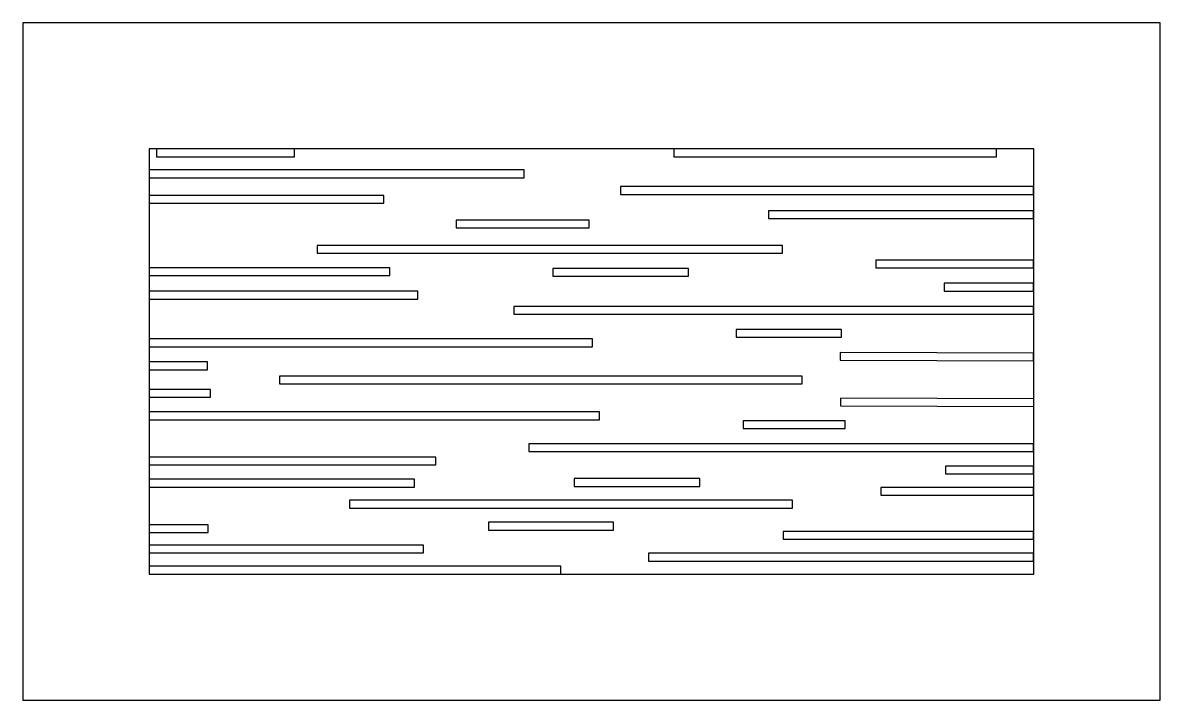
# Model space of a CAD drawing. Header units: millimetres. Extents: x -202 to 698, y -17 to 520.
import ezdxf

# ---------------------------------------------------------------- set-up
doc = ezdxf.new("R2010")
doc.units = ezdxf.units.MM
doc.layers.add('Layer 01', color=1, linetype='Continuous', true_color=0xff0000)

msp = doc.modelspace()

# ---------------------------------------------------------------- linework, layer by layer
at = {"layer": 'Layer 01'}
for points in [[(-202.12, -16.6), (698.41, -16.6), (698.41, 520.19), (-202.12, 520.19)], [(-102.12, 83.4), (598.41, 83.4), (598.41, 420.19), (-102.12, 420.19)], [(-96.17, 414), (13.14, 414), (13.14, 420.19), (-96.17, 420.19)], [(313.38, 414), (568.86, 414), (568.86, 420.19), (313.38, 420.19)], [(-102.12, 397.42), (194.74, 397.42), (194.74, 403.61), (-102.12, 403.61)], [(271.23, 384.13), (598.13, 384.13), (598.13, 390.32), (271.23, 390.32)], [(-102.12, 377.15), (83.71, 377.15), (83.71, 383.34), (-102.12, 383.34)], [(388.3, 365.01), (598.13, 365.01), (598.13, 371.2), (388.3, 371.2)], [(140.93, 357.69), (246.35, 357.69), (246.35, 363.88), (140.93, 363.88)], [(31.05, 337.53), (399.32, 337.53), (399.32, 343.72), (31.05, 343.72)], [(-102.12, 319.81), (88.49, 319.81), (88.49, 325.99), (-102.12, 325.99)], [(217.44, 319.28), (325, 319.28), (325, 325.47), (217.44, 325.47)], [(473.19, 325.91), (598.13, 325.91), (598.13, 332.1), (473.19, 332.1)], [(-102.12, 301.28), (110.6, 301.28), (110.6, 307.46), (-102.12, 307.46)], [(527.26, 307.64), (598.13, 307.64), (598.13, 313.82), (527.26, 313.82)], [(186.7, 289.24), (598.13, 289.24), (598.13, 295.42), (186.7, 295.42)], [(362.66, 270.99), (446.17, 270.99), (446.17, 277.18), (362.66, 277.18)], [(-102.12, 263.46), (248.96, 263.46), (248.96, 269.65), (-102.12, 269.65)], [(445, 252.82), (598.13, 252.32), (598.08, 258.51), (444.95, 259)], [(-102.12, 245.23), (-55.94, 245.23), (-55.94, 251.42), (-102.12, 251.42)], [(1.08, 234.09), (414.99, 234.09), (414.99, 240.28), (1.08, 240.28)], [(-102.12, 223.44), (-53.4, 223.44), (-53.4, 229.63), (-102.12, 229.63)], [(445.28, 216.54), (598.41, 216.04), (598.36, 222.23), (445.23, 222.73)], [(-102.12, 205.68), (254.43, 205.68), (254.43, 211.86), (-102.12, 211.86)], [(368.2, 198.71), (448.93, 198.71), (448.93, 204.9), (368.2, 204.9)], [(198.58, 180.46), (598.13, 180.46), (598.13, 186.64), (198.58, 186.64)], [(-102.12, 169.85), (124.97, 169.85), (124.97, 176.03), (-102.12, 176.03)], [(528.53, 162.67), (598.13, 162.67), (598.13, 168.85), (528.53, 168.85)], [(-102.12, 152.3), (107.91, 152.3), (107.91, 158.48), (-102.12, 158.48)], [(234.34, 152.82), (333.8, 152.82), (333.8, 159), (234.34, 159)], [(477.12, 145.84), (598.13, 145.84), (598.13, 152.03), (477.12, 152.03)], [(56.5, 135.63), (407.32, 135.63), (407.32, 141.82), (56.5, 141.82)], [(-102.12, 116.31), (-55.26, 116.31), (-55.26, 122.5), (-102.12, 122.5)], [(166.49, 118.27), (265.54, 118.27), (265.54, 124.46), (166.49, 124.46)], [(399.77, 110.98), (598.13, 110.98), (598.13, 117.17), (399.77, 117.17)], [(-102.12, 100.11), (115.27, 100.11), (115.27, 106.29), (-102.12, 106.29)], [(293.28, 93.67), (598.13, 93.67), (598.13, 99.86), (293.28, 99.86)], [(-102.12, 83.4), (223.83, 83.4), (223.83, 89.59), (-102.12, 89.59)]]:
    msp.add_lwpolyline(points, close=True, dxfattribs=at)

doc.saveas('drawing.dxf')
